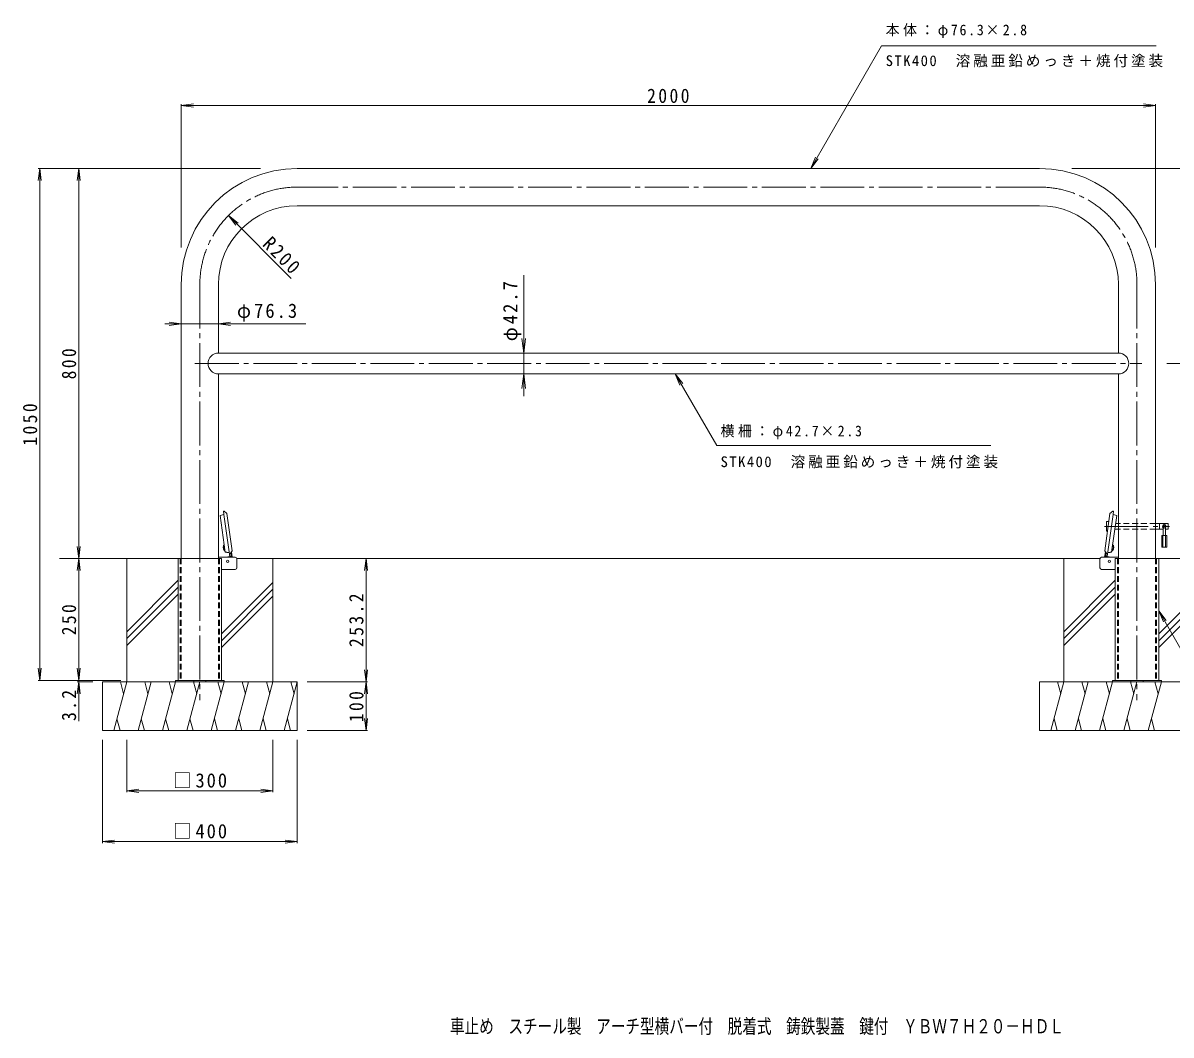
# Model space of a CAD drawing. Units: millimetres at full size, sheet at 1:10. Extents: x -1780 to 1847, y -1365 to 1297.
# Drawn here: x -1780 to 577, y -1365 to 711 of the extents above; entities that cross this region are included whole.
import ezdxf
from ezdxf.enums import TextEntityAlignment as Align

# ---------------------------------------------------------------- set-up
doc = ezdxf.new("R2010")
doc.units = ezdxf.units.MM
doc.header["$LTSCALE"] = 10
for name, pattern in [('CHAIN1', [8, 5, -1, 1, -1]), ('CHAIN2', [12, 9, -1, 1, -1]), ('DASHED1', [1.8, 1.2, -0.6])]:
    doc.linetypes.add(name, pattern=pattern)
for name, color, linetype, lineweight in [('C-0_通り芯', 4, 'Continuous', 9), ('C-1_躯体', 7, 'Continuous', 9), ('C-2_仕上', 3, 'Continuous', 9), ('C-3_寸法', 3, 'DASHED1', 9), ('C-4_文字', 7, 'Continuous', 9), ('C-5_建具', 7, 'Continuous', 9), ('C-6_間仕切', 2, 'Continuous', 9), ('C-9_記号', 7, 'Continuous', 9), ('C-A_インテリア', 2, 'Continuous', 9), ('C-B_衛生陶器', 2, 'Continuous', 9), ('C-E_見え係り', 6, 'Continuous', 5)]:
    doc.layers.add(name, color=color, linetype=linetype, lineweight=lineweight)
doc.layers.add('F-F_F-Fﾚｲﾔ', color=2, linetype='Continuous')
doc.styles.add('ＭＳ ゴシック', font='')
doc.styles.get('ＭＳ ゴシック').set_extended_font_data('MS Gothic')

msp = doc.modelspace()

# ---------------------------------------------------------------- linework, layer by layer
at = {"layer": 'C-0_通り芯', "color": 7, "linetype": 'CHAIN2'}
for p, q in [((307.28, 374.4), (-1216.42, 374.4)), ((-1416.42, 174.4), (-1416.42, -678.09)), ((507.28, 174.4), (507.28, -678.09)), ((-1426.42, 12.55), (517.28, 12.55)), ((440.23, -321.65), (573.83, -321.65))]:
    msp.add_line(p, q, dxfattribs=at)
at = {"layer": 'C-0_通り芯'}
for p, q in [((-1367.19, -296.95), (-1374.97, -299.05)), ((-1374.97, -299.05), (-1364.41, -374.18)), ((-1368.11, -290.36), (-1367.19, -296.95)), ((-1366.58, -290.65), (-1368.11, -290.36)), ((-1355.68, -378.8), (-1367.19, -296.95)), ((-1366.58, -290.65), (-1360.89, -295.05)), ((-1350.15, -371.47), (-1360.89, -295.05)), ((441, -371.47), (451.74, -295.05)), ((446.54, -378.8), (458.04, -296.95)), ((457.43, -290.65), (451.74, -295.05)), ((465.82, -299.05), (455.27, -374.18)), ((457.43, -290.65), (458.97, -290.36)), ((458.97, -290.36), (458.04, -296.95)), ((458.04, -296.95), (465.82, -299.05)), ((-1361.33, -374.59), (-1364.41, -374.18)), ((-1361.33, -374.59), (-1361.27, -374.96)), ((-1361.27, -374.96), (-1356.24, -374.88)), ((452.13, -374.96), (447.09, -374.88)), ((452.18, -374.59), (452.13, -374.96)), ((452.18, -374.59), (455.27, -374.18)), ((-1460.97, -637.45), (-1460.97, -387.45)), ((-1371.87, -387.45), (-1460.97, -387.45)), ((-1371.87, -637.45), (-1371.87, -387.45)), ((462.73, -637.45), (462.73, -387.45))]:
    msp.add_line(p, q, dxfattribs=at)
at = {"layer": 'C-0_通り芯', "linetype": 'DASHED1'}
for p, q in [((-1456.77, -387.45), (-1456.77, -637.45)), ((-1376.07, -387.45), (-1376.07, -637.45)), ((466.93, -387.45), (466.93, -637.45)), ((547.63, -387.45), (547.63, -637.45))]:
    msp.add_line(p, q, dxfattribs=at)
at = {"layer": 'C-0_通り芯'}
for points in [[(-1355.68, -378.8), (-1354.32, -377.93), (-1350.15, -371.47)], [(446.54, -378.8), (445.17, -377.93), (441, -371.47)], [(551.83, -637.45), (551.83, -387.45), (462.73, -387.45)]]:
    msp.add_lwpolyline(points, dxfattribs=at)
at = {"layer": 'C-0_通り芯', "color": 7, "linetype": 'CHAIN2'}
for centre, start, end in [((-1216.42, 174.4), 90, 180), ((307.28, 174.4), 0, 90)]:
    msp.add_arc(centre, 200, start, end, dxfattribs=at)
at = {"layer": 'C-1_躯体', "color": 3}
for p, q in [((-1343.77, -384.85), (-1378.27, -384.85)), ((-1340.47, -406.55), (-1340.47, -388.15)), ((431.33, -406.55), (431.33, -388.15)), ((434.63, -384.85), (469.13, -384.85)), ((-1343.77, -409.85), (-1371.87, -409.85)), ((434.63, -409.85), (462.73, -409.85))]:
    msp.add_line(p, q, dxfattribs=at)
at = {"layer": 'C-1_躯体'}
for p, q in [((-1466.42, -637.45), (-1466.42, -640.65)), ((-1366.42, -637.45), (-1466.42, -637.45)), ((-1428.92, -637.45), (-1428.92, -640.65)), ((-1403.92, -637.45), (-1403.92, -640.65)), ((-1366.42, -637.45), (-1366.42, -640.65)), ((457.28, -637.45), (457.28, -640.65)), ((557.28, -637.45), (457.28, -637.45)), ((494.78, -637.45), (494.78, -640.65)), ((519.78, -637.45), (519.78, -640.65)), ((557.28, -637.45), (557.28, -640.65))]:
    msp.add_line(p, q, dxfattribs=at)
at = {"layer": 'C-1_躯体', "color": 3}
for centre, start, end in [((-1343.77, -388.15), 0, 90), ((434.63, -388.15), 90, 180), ((-1343.77, -406.55), 270, 0), ((434.63, -406.55), 180, 270)]:
    msp.add_arc(centre, 3.3, start, end, dxfattribs=at)
at = {"layer": 'C-2_仕上'}
for p, q in [((-1216.42, 412.55), (307.28, 412.55)), ((-1216.42, 336.25), (307.28, 336.25)), ((-1454.57, 174.4), (-1454.57, -387.45)), ((-1378.27, 174.4), (-1378.27, 33.9)), ((469.13, 174.4), (469.13, 33.9)), ((545.43, 174.4), (545.43, -387.45)), ((-1378.27, 33.9), (469.13, 33.9)), ((-1378.27, -8.8), (469.13, -8.8)), ((-1378.27, -8.8), (-1378.27, -387.45)), ((469.13, -8.8), (469.13, -387.45))]:
    msp.add_line(p, q, dxfattribs=at)
for centre, radius, start, end in [((-1216.42, 174.4), 238.15, 90, 180), ((307.28, 174.4), 238.15, 0, 90), ((-1216.42, 174.4), 161.85, 90, 180), ((307.28, 174.4), 161.85, 0, 90), ((-1378.27, 12.55), 21.35, 90, 270), ((469.13, 12.55), 21.35, 270, 90)]:
    msp.add_arc(centre, radius, start, end, dxfattribs=at)
at = {"layer": 'C-3_寸法'}
for p, q in [((-1454.57, -387.45), (-1454.57, -637.45)), ((-1378.27, -387.45), (-1378.27, -637.45)), ((469.13, -387.45), (469.13, -637.45)), ((545.43, -387.45), (545.43, -637.45))]:
    msp.add_line(p, q, dxfattribs=at)
at = {"layer": 'C-4_文字'}
for p, q in [((-1454.57, 541.62), (-1429.79, 544.88)), ((-1454.57, 544.62), (-1454.57, 250.61)), ((545.43, 541.62), (520.64, 544.88)), ((545.43, 544.62), (545.43, 250.61)), ((-1454.57, 541.62), (545.43, 541.62)), ((-1454.57, 541.62), (-1429.79, 538.36)), ((545.43, 541.62), (520.64, 538.36)), ((-1745.12, 412.55), (-1748.38, 387.76)), ((-1748.12, 412.55), (-1291.82, 412.55)), ((-1745.12, 412.55), (-1741.86, 387.76)), ((-1745.12, -637.45), (-1745.12, 412.55)), ((-1665.12, 412.55), (-1668.38, 387.76)), ((-1665.12, 412.55), (-1661.86, 387.76)), ((-1665.12, -387.45), (-1665.12, 412.55)), ((716.68, 412.55), (373.58, 412.55)), ((-1229.32, 187.15), (-1357.88, 315.79)), ((-751.71, 193.47), (-751.71, -54.74)), ((-1454.57, 93.72), (-1479.36, 96.98)), ((-1378.27, 93.72), (-1353.49, 96.98)), ((-1454.57, 93.72), (-1488.27, 93.72)), ((-1454.57, 93.72), (-1479.36, 90.46)), ((-1378.27, 93.72), (-1454.57, 93.72)), ((-1378.27, 93.72), (-1198.99, 93.72)), ((-1378.27, 93.72), (-1353.49, 90.46)), ((-751.71, 33.9), (-755.62, 63.64)), ((-751.71, 33.9), (-747.79, 63.64)), ((-751.71, 33.9), (-748.71, 33.9)), ((716.68, 12.55), (568.21, 12.55)), ((-751.71, -8.8), (-755.62, -38.55)), ((-751.71, -8.8), (-747.79, -38.55)), ((-751.71, -8.8), (-748.71, -8.8)), ((-1665.12, -387.45), (-1668.38, -362.67)), ((-1665.12, -387.45), (-1661.86, -362.67)), ((-1665.12, -387.45), (-1668.38, -412.24)), ((-1665.12, -387.45), (-1661.86, -412.24)), ((-1665.12, -637.45), (-1665.12, -387.45)), ((-1075.29, -387.45), (-1078.56, -412.24)), ((-1075.29, -640.65), (-1075.29, -387.45)), ((-1075.29, -387.45), (-1072.03, -412.24)), ((-1745.12, -637.45), (-1748.38, -612.67)), ((-1745.12, -637.45), (-1741.86, -612.67)), ((-1665.12, -637.45), (-1668.38, -612.67)), ((-1665.12, -637.45), (-1661.86, -612.67)), ((-1075.29, -640.65), (-1078.56, -615.87)), ((-1075.29, -640.65), (-1072.03, -615.87)), ((-1748.12, -637.45), (-1578.42, -637.45)), ((-1665.12, -640.65), (-1668.38, -665.44)), ((-1668.12, -640.65), (-1636.42, -640.65)), ((-1665.12, -640.65), (-1665.12, -637.45)), ((-1665.12, -640.65), (-1665.12, -720.88)), ((-1665.12, -640.65), (-1661.86, -665.44)), ((-1072.29, -640.65), (-1196.42, -640.65)), ((-1075.29, -640.65), (-1078.56, -665.44)), ((-1075.29, -640.65), (-1072.03, -665.44)), ((-1075.29, -740.65), (-1075.29, -640.65)), ((-1075.29, -740.65), (-1078.56, -715.87)), ((-1075.29, -740.65), (-1072.03, -715.87)), ((-1072.29, -740.65), (-1196.42, -740.65)), ((-1616.42, -971.26), (-1616.42, -759.15)), ((-1566.42, -867.14), (-1566.42, -759.15)), ((-1266.42, -867.14), (-1266.42, -759.15)), ((-1216.42, -971.26), (-1216.42, -759.15)), ((-1566.42, -864.14), (-1541.64, -860.88)), ((-1566.42, -864.14), (-1541.64, -867.41)), ((-1566.42, -864.14), (-1266.42, -864.14)), ((-1266.42, -864.14), (-1291.21, -860.88)), ((-1266.42, -864.14), (-1291.21, -867.41)), ((-1616.42, -968.26), (-1591.64, -964.99)), ((-1216.42, -968.26), (-1241.21, -964.99)), ((-1616.42, -968.26), (-1591.64, -971.52)), ((-1616.42, -968.26), (-1216.42, -968.26)), ((-1216.42, -968.26), (-1241.21, -971.52))]:
    msp.add_line(p, q, dxfattribs=at)
at = {"layer": 'C-5_建具'}
for p, q in [((-162.43, 412.55), (-16.99, 664.46)), ((-16.99, 664.46), (546.38, 664.47)), ((-162.43, 412.55), (-152.86, 435.64)), ((-162.43, 412.55), (-147.21, 432.38)), ((-1357.88, 315.79), (-1342.66, 295.95)), ((-1357.88, 315.79), (-1338.05, 300.56)), ((-440.55, -8.8), (-355.06, -155.95)), ((-440.55, -8.8), (-425.33, -28.64)), ((-440.55, -8.8), (-430.98, -31.9)), ((207.5, -155.95), (-355.06, -155.95)), ((551.83, -494.55), (567.05, -514.38)), ((551.83, -494.55), (561.39, -517.64)), ((551.83, -494.55), (744.9, -831.35))]:
    msp.add_line(p, q, dxfattribs=at)
at = {"layer": 'C-6_間仕切', "color": 7}
for p, q in [((444.35, -330.65), (444.35, -312.65)), ((445.35, -311.65), (449.41, -311.65)), ((469.13, -327.65), (461.8, -327.65)), ((469.13, -315.65), (463.49, -315.65)), ((570.35, -315.65), (545.43, -315.65)), ((561.1, -327.65), (545.43, -327.65)), ((553.35, -315.65), (553.35, -327.65)), ((570.35, -327.65), (565.6, -327.65)), ((571.35, -316.65), (571.35, -326.65)), ((446.6, -331.65), (445.35, -331.65))]:
    msp.add_line(p, q, dxfattribs=at)
at = {"layer": 'C-6_間仕切', "color": 7, "linetype": 'DASHED1'}
for p, q in [((545.43, -315.65), (469.13, -315.65)), ((545.43, -327.65), (469.13, -327.65))]:
    msp.add_line(p, q, dxfattribs=at)
at = {"layer": 'C-6_間仕切', "color": 7, "linetype": 'CHAIN1'}
msp.add_line((563.35, -317.14), (563.35, -326.2), dxfattribs=at)
at = {"layer": 'C-6_間仕切'}
for p, q in [((-1368.17, -363.28), (-1368.85, -364.18)), ((-1365.88, -363.77), (-1368.85, -364.18)), ((-1365.26, -368.12), (-1368.23, -368.54)), ((-1365.99, -362.97), (-1368.17, -363.28)), ((-1367.33, -369.22), (-1368.17, -363.28)), ((-1365.15, -368.91), (-1367.33, -369.22)), ((-1351.83, -383.2), (-1352.89, -375.71)), ((-1349.99, -384.85), (-1351.56, -373.66)), ((440.84, -384.85), (442.41, -373.66)), ((442.69, -383.2), (443.74, -375.71)), ((456.01, -368.91), (458.18, -369.22)), ((456.12, -368.12), (459.09, -368.54)), ((456.73, -363.77), (459.7, -364.18)), ((456.84, -362.97), (459.02, -363.28)), ((458.18, -369.22), (459.02, -363.28)), ((459.02, -363.28), (459.7, -364.18))]:
    msp.add_line(p, q, dxfattribs=at)
at = {"layer": 'C-6_間仕切', "linetype": 'DASHED1'}
for p, q in [((-1361.44, -384.57), (-1351.73, -383.2)), ((-1351.6, -384.85), (-1351.83, -383.2)), ((442.46, -384.85), (442.69, -383.2)), ((452.29, -384.57), (442.59, -383.2))]:
    msp.add_line(p, q, dxfattribs=at)
at = {"layer": 'C-6_間仕切'}
for points in [[(-1367.33, -369.22), (-1368.23, -368.54), (-1368.85, -364.18)], [(458.18, -369.22), (459.09, -368.54), (459.7, -364.18)]]:
    msp.add_lwpolyline(points, dxfattribs=at)
at = {"layer": 'C-6_間仕切', "color": 7}
for centre, radius, start, end in [((445.35, -312.65), 1, 90, 180), ((563.35, -321.65), 3.5, 310.00473, 229.99223), ((570.35, -316.65), 1, 0, 90), ((570.35, -326.65), 1, 270, 0), ((445.35, -330.65), 1, 180, 270)]:
    msp.add_arc(centre, radius, start, end, dxfattribs=at)
at = {"layer": 'C-6_間仕切', "linetype": 'DASHED1'}
for centre, start, end in [((-1360.74, -389.52), 98, 111.11628), ((451.6, -389.52), 68.88372, 82)]:
    msp.add_arc(centre, 5, start, end, dxfattribs=at)
at = {"layer": 'C-6_間仕切'}
for centre, start, end in [((-1351.94, -381.72), 278, 8), ((442.8, -381.72), 172, 262)]:
    msp.add_arc(centre, 1.5, start, end, dxfattribs=at)
at = {"layer": 'C-9_記号'}
for p, q in [((-1363.6, -384.85), (-1355, -383.65)), ((-1354.83, -384.85), (-1355.68, -378.8)), ((445.69, -384.85), (446.54, -378.8)), ((454.45, -384.85), (445.86, -383.65))]:
    msp.add_line(p, q, dxfattribs=at)
for centre, start, end in [((-1355.45, -380.48), 278, 8), ((446.3, -380.48), 172, 262)]:
    msp.add_arc(centre, 3.2, start, end, dxfattribs=at)
at = {"layer": 'C-A_インテリア'}
for p, q in [((561.1, -322.9), (561.1, -340.65)), ((565.6, -322.9), (565.6, -340.65)), ((558.35, -340.65), (558.35, -364.15)), ((558.35, -340.65), (568.35, -340.65)), ((560.6, -340.65), (560.6, -364.15)), ((566.1, -340.65), (566.1, -364.15)), ((568.35, -340.65), (568.35, -364.15)), ((558.35, -364.15), (568.35, -364.15))]:
    msp.add_line(p, q, dxfattribs=at)
msp.add_arc((563.35, -322.9), 2.25, 0, 180, dxfattribs=at)
at = {"layer": 'C-B_衛生陶器'}
for p, q in [((-1368.25, -361.27), (-1367.92, -360.47)), ((-1368.25, -361.27), (-1367.97, -363.25)), ((-1366.37, -360.25), (-1367.92, -360.47)), ((-1367.13, -369.19), (-1366.85, -371.17)), ((-1366.85, -371.17), (-1366.32, -371.86)), ((-1364.77, -371.64), (-1366.32, -371.86)), ((455.62, -371.64), (457.17, -371.86)), ((457.71, -371.17), (457.17, -371.86)), ((457.22, -360.25), (458.78, -360.47)), ((457.99, -369.19), (457.71, -371.17)), ((459.1, -361.27), (458.78, -360.47)), ((459.1, -361.27), (458.82, -363.25))]:
    msp.add_line(p, q, dxfattribs=at)
at = {"layer": 'C-E_見え係り'}
for p, q in [((-1704.57, -387.45), (-1460.97, -387.45)), ((-1566.42, -640.65), (-1566.42, -387.45)), ((-1340.55, -387.45), (431.4, -387.45)), ((-1266.42, -640.65), (-1266.42, -387.45)), ((357.28, -640.65), (357.28, -387.45)), ((545.43, -387.45), (795.43, -387.45)), ((-1460.97, -432.19), (-1566.42, -537.64)), ((-1460.97, -446.34), (-1566.42, -551.79)), ((-1266.42, -436.53), (-1371.87, -541.98)), ((462.73, -432.19), (357.28, -537.64)), ((462.73, -446.34), (357.28, -551.79)), ((657.28, -436.53), (551.83, -541.98)), ((-1460.97, -460.48), (-1566.42, -565.93)), ((-1266.42, -450.67), (-1371.87, -556.12)), ((-1266.42, -464.81), (-1371.87, -570.26)), ((462.73, -460.48), (357.28, -565.93)), ((657.28, -450.67), (551.83, -556.12)), ((657.28, -464.81), (551.83, -570.26)), ((-1616.42, -740.65), (-1616.42, -640.65)), ((-1616.42, -640.65), (-1216.42, -640.65)), ((-1566.42, -640.65), (-1593.22, -740.65)), ((-1579.47, -640.65), (-1572.95, -665)), ((-1516.42, -640.65), (-1543.22, -740.65)), ((-1529.47, -640.65), (-1522.95, -665)), ((-1466.42, -640.65), (-1493.22, -740.65)), ((-1479.47, -640.65), (-1472.95, -665)), ((-1416.42, -640.65), (-1443.22, -740.65)), ((-1429.47, -640.65), (-1422.95, -665)), ((-1366.42, -640.65), (-1393.22, -740.65)), ((-1379.47, -640.65), (-1372.95, -665)), ((-1316.42, -640.65), (-1343.22, -740.65)), ((-1329.47, -640.65), (-1322.95, -665)), ((-1266.42, -640.65), (-1293.22, -740.65)), ((-1279.47, -640.65), (-1272.95, -665)), ((-1216.42, -640.65), (-1243.22, -740.65)), ((-1229.47, -640.65), (-1222.95, -665)), ((-1216.42, -740.65), (-1216.42, -640.65)), ((307.28, -740.65), (307.28, -640.65)), ((307.28, -640.65), (707.28, -640.65)), ((357.28, -640.65), (330.48, -740.65)), ((344.23, -640.65), (350.75, -665)), ((407.28, -640.65), (380.48, -740.65)), ((394.23, -640.65), (400.75, -665)), ((457.28, -640.65), (430.48, -740.65)), ((444.23, -640.65), (450.75, -665)), ((507.28, -640.65), (480.48, -740.65)), ((494.23, -640.65), (500.75, -665)), ((557.28, -640.65), (530.48, -740.65)), ((544.23, -640.65), (550.75, -665)), ((-1580.17, -740.65), (-1586.69, -716.3)), ((-1530.17, -740.65), (-1536.69, -716.3)), ((-1480.17, -740.65), (-1486.69, -716.3)), ((-1430.17, -740.65), (-1436.69, -716.3)), ((-1380.17, -740.65), (-1386.69, -716.3)), ((-1330.17, -740.65), (-1336.69, -716.3)), ((-1280.17, -740.65), (-1286.69, -716.3)), ((-1230.17, -740.65), (-1236.69, -716.3)), ((343.53, -740.65), (337.01, -716.3)), ((393.53, -740.65), (387.01, -716.3)), ((443.53, -740.65), (437.01, -716.3)), ((493.53, -740.65), (487.01, -716.3)), ((543.53, -740.65), (537.01, -716.3)), ((-1616.42, -740.65), (-1216.42, -740.65)), ((307.28, -740.65), (707.28, -740.65))]:
    msp.add_line(p, q, dxfattribs=at)
at = {"layer": 'C-E_見え係り', "color": 4, "lineweight": 9}
for centre in [(-1359.42, -393.15), (450.28, -393.15)]:
    msp.add_circle(centre, 2.5, dxfattribs=at)

# ---------------------------------------------------------------- texts
at = {"layer": 'C-4_文字', "color": 2, "char_height": 29.33, "attachment_point": 7, "style": 'ＭＳ ゴシック'}
for s, insert in [('\\T1.28;\\W0.9;2000', (-498.32, 546.62)), ('\\T1.22;\\W0.95;φ76.3', (-1340.24, 98.18)), ('\\T1.21;\\W0.95;□300', (-1471.42, -858.14)), ('\\T1.21;\\W0.95;□400', (-1471.42, -962.26))]:
    msp.add_mtext(s, dxfattribs=dict(at, insert=insert))
for s, insert, rotation in [('\\T1.28;\\W0.9;R200', (-1290.13, 254.99), 315), ('\\T1.22;\\W0.95;φ42.7', (-756.71, 58.1), 90), ('\\T1.27;\\W0.9;800', (-1670.12, -19.95), 90), ('\\T1.28;\\W0.9;1050', (-1750.12, -156.2), 90), ('\\T1.28;\\W0.9;253.2', (-1080.29, -569.05), 90), ('\\T1.27;\\W0.9;250', (-1670.12, -544.95), 90), ('\\T1.27;\\W0.9;3.2', (-1670.12, -720.66), 90), ('\\T1.27;\\W0.9;100', (-1080.29, -723.15), 90)]:
    msp.add_mtext(s, dxfattribs=dict(at, insert=insert, rotation=rotation))
at = {"layer": 'C-5_建具', "char_height": 21.99, "attachment_point": 7, "style": 'ＭＳ ゴシック'}
for s, insert in [('\\T1.25;\\W0.95;本体：φ76.3×2.8', (-8.61, 679.87)), ('\\T1.2;STK400\u3000溶融亜鉛めっき＋焼付塗装', (-8.61, 620.13)), ('\\T1.25;\\W0.95;横柵：φ42.7×2.3', (-347.5, -142.81)), ('\\T1.2;STK400\u3000溶融亜鉛めっき＋焼付塗装', (-347.5, -202.55))]:
    msp.add_mtext(s, dxfattribs=dict(at, insert=insert))
at = {"layer": 'F-F_F-Fﾚｲﾔ', "style": 'ＭＳ ゴシック', "width": 0.75}
msp.add_text('車止め\u3000スチール製\u3000アーチ型横バー付\u3000脱着式\u3000鋳鉄製蓋\u3000鍵付\u3000ＹＢＷ７Ｈ２０－ＨＤＬ', height=29.33, dxfattribs=at).set_placement((-903.02, -1370.49), align=Align.BOTTOM_LEFT)

doc.saveas('drawing.dxf')
